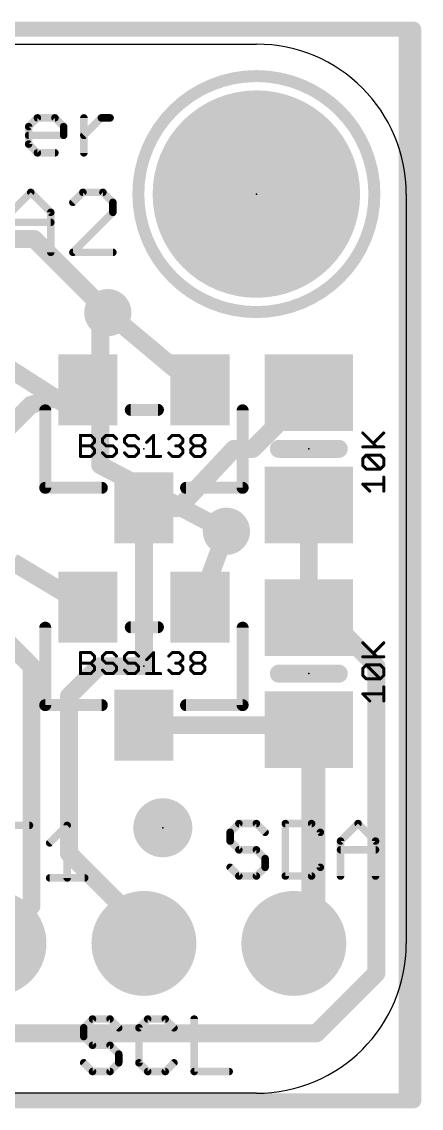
# Model space of a CAD drawing. Extents: x -0.5 to 19.3, y -0.3 to 18.2.
# Drawn here: x 12.53 to 19.3, y -0.25 to 18.16 of the extents above; entities that cross this region are included whole.
import ezdxf

# ---------------------------------------------------------------- set-up
doc = ezdxf.new("R2010")
doc.units = 0
for name, color, linetype in [('1', 12, 'CONTINUOUS'), ('16', 132, 'CONTINUOUS'), ('17', 110, 'CONTINUOUS'), ('18', 110, 'CONTINUOUS'), ('20', 53, 'CONTINUOUS'), ('21', 40, 'CONTINUOUS'), ('23', 53, 'CONTINUOUS'), ('27', 253, 'CONTINUOUS')]:
    doc.layers.add(name, color=color, linetype=linetype)

# ---------------------------------------------------------------- blocks, each defined once
blk = doc.blocks.new('PIE')
at = {"const_width": 0.5}
blk.add_lwpolyline([(0, -0.25, 1), (0, 0.25, 1), (0, -0.25)], format="xyb", dxfattribs=at)
blk = doc.blocks.new('ROUNDP')
at = {"const_width": 0.5}
blk.add_lwpolyline([(0, -0.25, 1), (0, 0.25, 1), (0, -0.25)], format="xyb", dxfattribs=at)
blk = doc.blocks.new('RECT')
blk.add_solid([(-0.5, -0.5), (0.5, -0.5), (-0.5, 0.5), (0.5, 0.5)])
blk = doc.blocks.new('ROUNDV')
at = {"const_width": 0.5}
blk.add_lwpolyline([(0, -0.25, 1), (0, 0.25, 1), (0, -0.25)], format="xyb", dxfattribs=at)

msp = doc.modelspace()

# ---------------------------------------------------------------- linework, layer by layer
at = {"layer": '1'}
for points, const_width in [([(19.177, 18.034), (-0.254, 18.034)], 0.254), ([(19.177, -0.127), (19.177, 18.034)], 0.254), ([(12.745, 14.478), (9.972, 14.478)], 0.3048), ([(13.9925, 13.2305), (12.745, 14.478)], 0.3048), ([(15.555, 11.922), (13.9925, 13.2305)], 0.3048), ([(11.872, 12.573), (13.285, 11.668)], 0.3048), ([(12.69, 11.668), (13.655, 11.922)], 0.3048), ([(13.285, 11.668), (13.655, 11.922)], 0.3048), ([(16.449, 10.922), (17.399, 11.872)], 0.3048), ([(11.279, 10.257), (12.69, 11.668)], 0.3048), ([(15.195, 9.922), (16.129, 10.922)], 0.3048), ([(16.129, 10.922), (16.449, 10.922)], 0.3048), ([(14.605, 9.922), (15.195, 9.922)], 0.3048), ([(14.605, 9.922), (14.605, 7.239)], 0.3048), ([(17.399, 9.972), (17.399, 8.062)], 0.3048), ([(15.555, 8.316), (16.002, 9.525)], 0.3048), ([(12.379, 9.007), (13.655, 8.239)], 0.3048), ([(15.555, 8.239), (15.555, 8.316)], 0.3048), ([(17.399, 8.062), (17.78, 8.001)], 0.3048), ([(17.78, 8.001), (18.542, 7.239)], 0.3048), ([(12.182, 7.757), (12.7, 7.239)], 0.3048), ([(12.7, 7.239), (12.7, 3.175)], 0.3048), ([(13.843, 7.239), (13.335, 6.731)], 0.3048), ([(14.605, 7.239), (13.843, 7.239)], 0.3048), ([(18.542, 7.239), (18.542, 2.032)], 0.3048), ([(13.335, 6.731), (13.335, 4.064)], 0.3048), ([(14.605, 6.239), (17.476, 6.239)], 0.3048), ([(17.476, 6.239), (17.399, 6.162)], 0.3048), ([(17.476, 6.239), (17.476, 2.871)], 0.4064), ([(13.335, 4.064), (14.732, 2.667)], 0.3048), ([(12.7, 3.175), (12.065, 2.54)], 0.3048), ([(17.476, 2.871), (17.145, 2.54)], 0.4064), ([(14.732, 2.667), (14.605, 2.54)], 0.3048), ([(18.542, 2.032), (17.526, 1.016)], 0.3048), ([(17.526, 1.016), (2.286, 1.016)], 0.3048), ([(-0.254, -0.127), (19.177, -0.127)], 0.254)]:
    msp.add_lwpolyline(points, dxfattribs=dict(at, const_width=const_width))
for points, const_width in [([(19.2405, 18.034, 1), (19.1135, 18.034)], 0.127), ([(19.177, 17.9705, 1), (19.177, 18.0975)], 0.127), ([(12.7989, 14.5319, 1), (12.6911, 14.4241)], 0.1524), ([(12.745, 14.4018, 1), (12.745, 14.5542)], 0.1524), ([(14.0414, 13.2889, 1), (13.9436, 13.1721)], 0.1524), ([(13.9386, 13.1766, 1), (14.0464, 13.2844)], 0.1524), ([(13.6981, 11.8592, 1), (13.6119, 11.9848)], 0.1524), ([(13.6744, 11.8483, 1), (13.6356, 11.9957)], 0.1524), ([(15.5061, 11.8636, 1), (15.6039, 11.9804)], 0.1524), ([(17.4529, 11.8181, 1), (17.3451, 11.9259)], 0.1524), ([(12.6706, 11.7417, 1), (12.7094, 11.5943)], 0.1524), ([(12.7439, 11.6141, 1), (12.6361, 11.7219)], 0.1524), ([(13.2419, 11.7308, 1), (13.3281, 11.6052)], 0.1524), ([(13.2439, 11.6038, 1), (13.3261, 11.7322)], 0.1524), ([(16.129, 10.9982, 1), (16.129, 10.8458)], 0.1524), ([(16.1847, 10.87, 1), (16.0733, 10.974)], 0.1524), ([(16.3951, 10.9759, 1), (16.5029, 10.8681)], 0.1524), ([(16.449, 10.8458, 1), (16.449, 10.9982)], 0.1524), ([(14.605, 9.9982, 1), (14.605, 9.8458)], 0.1524), ([(14.6812, 9.922, 1), (14.5288, 9.922)], 0.1524), ([(15.1393, 9.974, 1), (15.2507, 9.87)], 0.1524), ([(15.195, 9.8458, 1), (15.195, 9.9982)], 0.1524), ([(17.4752, 9.972, 1), (17.3228, 9.972)], 0.1524), ([(16.0735, 9.4986, 1), (15.9305, 9.5514)], 0.1524), ([(13.6157, 8.1737, 1), (13.6943, 8.3043)], 0.1524), ([(15.6312, 8.316, 1), (15.4788, 8.316)], 0.1524), ([(15.4835, 8.3424, 1), (15.6265, 8.2896)], 0.1524), ([(15.4788, 8.239, 1), (15.6312, 8.239)], 0.1524), ([(17.411, 8.1372, 1), (17.387, 7.9868)], 0.1524), ([(17.3228, 8.062, 1), (17.4752, 8.062)], 0.1524), ([(17.8339, 8.0549, 1), (17.7261, 7.9471)], 0.1524), ([(17.768, 7.9258, 1), (17.792, 8.0762)], 0.1524), ([(12.7762, 7.239, 1), (12.6238, 7.239)], 0.1524), ([(12.6461, 7.1851, 1), (12.7539, 7.2929)], 0.1524), ([(13.843, 7.3152, 1), (13.843, 7.1628)], 0.1524), ([(13.8969, 7.1851, 1), (13.7891, 7.2929)], 0.1524), ([(14.605, 7.1628, 1), (14.605, 7.3152)], 0.1524), ([(18.6182, 7.239, 1), (18.4658, 7.239)], 0.1524), ([(18.4881, 7.1851, 1), (18.5959, 7.2929)], 0.1524), ([(14.5288, 7.239, 1), (14.6812, 7.239)], 0.1524), ([(13.4112, 6.731, 1), (13.2588, 6.731)], 0.1524), ([(13.2811, 6.7849, 1), (13.3889, 6.6771)], 0.1524), ([(14.605, 6.3152, 1), (14.605, 6.1628)], 0.1524), ([(17.3451, 6.2159, 1), (17.4529, 6.1081)], 0.1524), ([(17.5776, 6.239, 1), (17.3744, 6.239)], 0.2032), ([(17.5299, 6.1851, 1), (17.4221, 6.2929)], 0.1524), ([(17.476, 6.1628, 1), (17.476, 6.3152)], 0.1524), ([(13.3889, 4.1179, 1), (13.2811, 4.0101)], 0.1524), ([(13.2588, 4.064, 1), (13.4112, 4.064)], 0.1524), ([(12.7539, 3.1211, 1), (12.6461, 3.2289)], 0.1524), ([(12.6238, 3.175, 1), (12.7762, 3.175)], 0.1524), ([(17.3744, 2.871, 1), (17.5776, 2.871)], 0.2032), ([(17.5478, 2.7992, 1), (17.4042, 2.9428)], 0.2032), ([(14.7859, 2.6131, 1), (14.6781, 2.7209)], 0.1524), ([(14.6781, 2.6131, 1), (14.7859, 2.7209)], 0.1524), ([(14.5511, 2.5939, 1), (14.6589, 2.4861)], 0.1524), ([(17.0732, 2.6118, 1), (17.2168, 2.4682)], 0.2032), ([(18.4658, 2.032, 1), (18.6182, 2.032)], 0.1524), ([(18.5959, 1.9781, 1), (18.4881, 2.0859)], 0.1524), ([(17.4721, 1.0699, 1), (17.5799, 0.9621)], 0.1524), ([(17.526, 0.9398, 1), (17.526, 1.0922)], 0.1524), ([(19.177, -0.1905, 1), (19.177, -0.0635)], 0.127), ([(19.1135, -0.127, 1), (19.2405, -0.127)], 0.127)]:
    msp.add_lwpolyline(points, format="xyb", dxfattribs=dict(at, const_width=const_width))
at = {"layer": '16'}
for points, const_width in [([(19.05, 18.034), (-0.381, 18.034)], 0.254), ([(19.05, -0.127), (19.05, 18.034)], 0.254), ([(13.8655, 10.6455), (13.8655, 13.3575)], 0.3048), ([(13.8655, 13.3575), (13.9925, 13.2305)], 0.3048), ([(16.002, 9.525), (13.8655, 10.6455)], 0.3048), ([(-0.381, -0.127), (19.05, -0.127)], 0.254)]:
    msp.add_lwpolyline(points, dxfattribs=dict(at, const_width=const_width))
for points, const_width in [([(19.1135, 18.034, 1), (18.9865, 18.034)], 0.127), ([(19.05, 17.9705, 1), (19.05, 18.0975)], 0.127), ([(13.9417, 13.3575, 1), (13.7893, 13.3575)], 0.1524), ([(13.9194, 13.4114, 1), (13.8116, 13.3036)], 0.1524), ([(13.9386, 13.1766, 1), (14.0464, 13.2844)], 0.1524), ([(13.9009, 10.713, 1), (13.8301, 10.578)], 0.1524), ([(13.7893, 10.6455, 1), (13.9417, 10.6455)], 0.1524), ([(15.9666, 9.4575, 1), (16.0374, 9.5925)], 0.1524), ([(19.05, -0.1905, 1), (19.05, -0.0635)], 0.127), ([(18.9865, -0.127, 1), (19.1135, -0.127)], 0.127)]:
    msp.add_lwpolyline(points, format="xyb", dxfattribs=dict(at, const_width=const_width))
at = {"layer": '20'}
for p, q in [((2.54, 17.78), (16.51, 17.78)), ((19.05, 15.24), (19.05, 2.54)), ((16.51, 0), (2.54, 0))]:
    msp.add_line(p, q, dxfattribs=at)
for centre, start, end in [((16.51, 15.24), 0, 90), ((16.51, 2.54), 270, 0)]:
    msp.add_arc(centre, 2.54, start, end, dxfattribs=at)
at = {"layer": '21'}
for points, const_width in [([(16.51, 13.24, 1), (16.51, 17.24, 1), (16.51, 13.24)], 0.2032), ([(12.7999, 16.5634, 1), (12.7999, 16.4999)], 0.0635), ([(12.8223, 16.5092, 1), (12.7774, 16.5541)], 0.0635), ([(13.1189, 16.5541, 1), (13.074, 16.5092)], 0.0635), ([(13.0965, 16.4999, 1), (13.0965, 16.5634)], 0.0635), ([(13.6188, 16.5317, 1), (13.5553, 16.5317)], 0.0635), ([(13.8837, 16.5634, 1), (13.8837, 16.4999)], 0.0635), ([(13.9061, 16.5092, 1), (13.8612, 16.5541)], 0.0635), ([(14.032, 16.4999, 1), (14.032, 16.5634)], 0.0635), ([(12.6833, 16.3834, 1), (12.6198, 16.3834)], 0.0635), ([(12.6291, 16.4058, 1), (12.674, 16.3609)], 0.0635), ([(13.2765, 16.3834, 1), (13.213, 16.3834)], 0.0635), ([(13.2223, 16.3609, 1), (13.2672, 16.4058)], 0.0635), ([(12.6516, 16.2668, 1), (12.6516, 16.2033)], 0.0635), ([(13.213, 16.2351, 1), (13.2765, 16.2351)], 0.0635), ([(13.2447, 16.2033, 1), (13.2447, 16.2668)], 0.0635), ([(13.5646, 16.2575, 1), (13.6095, 16.2126)], 0.0635), ([(12.674, 16.1092, 1), (12.6291, 16.0643)], 0.0635), ([(12.6198, 16.0868, 1), (12.6833, 16.0868)], 0.0635), ([(12.7999, 15.9703, 1), (12.7999, 15.9068)], 0.0635), ([(12.7774, 15.916, 1), (12.8223, 15.961)], 0.0635), ([(13.0965, 15.9068, 1), (13.0965, 15.9703)], 0.0635), ([(13.5553, 15.9385, 1), (13.6188, 15.9385)], 0.0635), ([(12.7101, 15.2918, 1), (12.6652, 15.2469)], 0.0635), ([(12.7101, 15.2469, 1), (12.6652, 15.2918)], 0.0635), ([(13.5707, 15.3011, 1), (13.5707, 15.2376)], 0.0635), ([(13.5931, 15.2469, 1), (13.5482, 15.2918)], 0.0635), ([(13.9321, 15.2918, 1), (13.8872, 15.2469)], 0.0635), ([(13.9096, 15.2376, 1), (13.9096, 15.3011)], 0.0635), ([(13.3787, 15.1223, 1), (13.4236, 15.0774)], 0.0635), ([(14.1108, 15.0999, 1), (14.0473, 15.0999)], 0.0635), ([(14.0566, 15.0774, 1), (14.1015, 15.1223)], 0.0635), ([(13.0584, 14.9304, 1), (12.9949, 14.9304)], 0.0635), ([(13.0042, 14.908, 1), (13.0491, 14.9529)], 0.0635), ([(14.0473, 14.9304, 1), (14.1108, 14.9304)], 0.0635), ([(14.1015, 14.908, 1), (14.0566, 14.9529)], 0.0635), ([(13.0266, 14.7292, 1), (13.0266, 14.7927)], 0.0635), ([(12.9949, 14.2525, 1), (13.0584, 14.2525)], 0.0635), ([(13.3787, 14.275, 1), (13.4236, 14.23)], 0.0635), ([(13.4012, 14.2843, 1), (13.4012, 14.2208)], 0.0635), ([(14.0791, 14.2208, 1), (14.0791, 14.2843)], 0.0635), ([(12.9834, 11.5744, 1), (12.8818, 11.5744)], 0.1016), ([(14.3826, 11.6332, 1), (14.3826, 11.5316)], 0.1016), ([(14.8414, 11.5316, 1), (14.8414, 11.6332)], 0.1016), ([(16.3282, 11.5744, 1), (16.2266, 11.5744)], 0.1016), ([(16.891, 10.9982, 1), (16.891, 10.8458)], 0.1524), ([(17.907, 10.8458, 1), (17.907, 10.9982)], 0.1524), ([(12.9326, 10.3124, 1), (12.9326, 10.2108)], 0.1016), ([(13.8914, 10.2108, 1), (13.8914, 10.3124)], 0.1016), ([(15.3186, 10.3124, 1), (15.3186, 10.2108)], 0.1016), ([(16.2774, 10.2108, 1), (16.2774, 10.3124)], 0.1016), ([(12.8818, 10.2616, 1), (12.9834, 10.2616)], 0.1016), ([(16.2266, 10.2616, 1), (16.3282, 10.2616)], 0.1016), ([(12.9834, 7.8914, 1), (12.8818, 7.8914)], 0.1016), ([(14.3826, 7.9502, 1), (14.3826, 7.8486)], 0.1016), ([(14.8414, 7.8486, 1), (14.8414, 7.9502)], 0.1016), ([(16.3282, 7.8914, 1), (16.2266, 7.8914)], 0.1016), ([(16.891, 7.1882, 1), (16.891, 7.0358)], 0.1524), ([(17.907, 7.0358, 1), (17.907, 7.1882)], 0.1524), ([(12.9326, 6.6294, 1), (12.9326, 6.5278)], 0.1016), ([(13.8914, 6.5278, 1), (13.8914, 6.6294)], 0.1016), ([(15.3186, 6.6294, 1), (15.3186, 6.5278)], 0.1016), ([(16.2774, 6.5278, 1), (16.2774, 6.6294)], 0.1016), ([(12.8818, 6.5786, 1), (12.9834, 6.5786)], 0.1016), ([(16.2266, 6.5786, 1), (16.3282, 6.5786)], 0.1016), ([(12.6658, 4.5085, 1), (12.6658, 4.572)], 0.0635), ([(13.3364, 4.5403, 1), (13.2729, 4.5403)], 0.0635), ([(16.2135, 4.603, 1), (16.2135, 4.5395)], 0.0635), ([(16.236, 4.5488, 1), (16.1911, 4.5937)], 0.0635), ([(16.5326, 4.5937, 1), (16.4876, 4.5488)], 0.0635), ([(16.5101, 4.5395, 1), (16.5101, 4.603)], 0.0635), ([(17.0007, 4.603, 1), (17.0007, 4.5395)], 0.0635), ([(17.0325, 4.5713, 1), (16.969, 4.5713)], 0.0635), ([(17.4681, 4.5937, 1), (17.4232, 4.5488)], 0.0635), ([(17.4456, 4.5395, 1), (17.4456, 4.603)], 0.0635), ([(18.2553, 4.5937, 1), (18.2104, 4.5488)], 0.0635), ([(18.2553, 4.5488, 1), (18.2104, 4.5937)], 0.0635), ([(13.3271, 4.5178, 1), (13.2822, 4.5627)], 0.0635), ([(16.097, 4.423, 1), (16.0335, 4.423)], 0.0635), ([(16.0428, 4.4454, 1), (16.0877, 4.4005)], 0.0635), ([(16.6359, 4.4005, 1), (16.6808, 4.4454)], 0.0635), ([(17.6257, 4.423, 1), (17.5622, 4.423)], 0.0635), ([(17.5715, 4.4005, 1), (17.6164, 4.4454)], 0.0635), ([(12.9856, 4.2661, 1), (13.0305, 4.2212)], 0.0635), ([(16.0335, 4.2747, 1), (16.097, 4.2747)], 0.0635), ([(16.0877, 4.2971, 1), (16.0428, 4.2522)], 0.0635), ([(17.968, 4.2747, 1), (17.9045, 4.2747)], 0.0635), ([(17.9138, 4.2971, 1), (17.9587, 4.2522)], 0.0635), ([(18.5612, 4.2747, 1), (18.4977, 4.2747)], 0.0635), ([(18.507, 4.2522, 1), (18.5519, 4.2971)], 0.0635), ([(16.2135, 4.1581, 1), (16.2135, 4.0946)], 0.0635), ([(16.1911, 4.1039, 1), (16.236, 4.1488)], 0.0635), ([(16.5326, 4.1488, 1), (16.4876, 4.1039)], 0.0635), ([(16.5101, 4.0946, 1), (16.5101, 4.1581)], 0.0635), ([(17.9363, 4.1581, 1), (17.9363, 4.0946)], 0.0635), ([(18.5294, 4.0946, 1), (18.5294, 4.1581)], 0.0635), ([(16.0877, 3.8522, 1), (16.0428, 3.8073)], 0.0635), ([(16.6901, 3.9781, 1), (16.6266, 3.9781)], 0.0635), ([(16.6359, 3.9556, 1), (16.6808, 4.0005)], 0.0635), ([(16.6808, 3.8073, 1), (16.6359, 3.8522)], 0.0635), ([(17.6164, 3.8073, 1), (17.5715, 3.8522)], 0.0635), ([(13.0081, 3.6823, 1), (13.0081, 3.6187)], 0.0635), ([(13.6013, 3.6187, 1), (13.6013, 3.6823)], 0.0635), ([(16.2135, 3.7133, 1), (16.2135, 3.6498)], 0.0635), ([(16.1911, 3.659, 1), (16.236, 3.704)], 0.0635), ([(16.4876, 3.704, 1), (16.5326, 3.659)], 0.0635), ([(16.5101, 3.6498, 1), (16.5101, 3.7133)], 0.0635), ([(16.6266, 3.8298, 1), (16.6901, 3.8298)], 0.0635), ([(17.0007, 3.7133, 1), (17.0007, 3.6498)], 0.0635), ([(16.969, 3.6815, 1), (17.0325, 3.6815)], 0.0635), ([(17.4232, 3.704, 1), (17.4681, 3.659)], 0.0635), ([(17.4456, 3.6498, 1), (17.4456, 3.7133)], 0.0635), ([(17.5622, 3.8298, 1), (17.6257, 3.8298)], 0.0635), ([(17.9045, 3.6815, 1), (17.968, 3.6815)], 0.0635), ([(18.4977, 3.6815, 1), (18.5612, 3.6815)], 0.0635), ([(13.2729, 3.6505, 1), (13.3364, 3.6505)], 0.0635), ([(13.7335, 1.29, 1), (13.7335, 1.2265)], 0.0635), ([(13.756, 1.2358, 1), (13.7111, 1.2807)], 0.0635), ([(14.0526, 1.2807, 1), (14.0076, 1.2358)], 0.0635), ([(14.0301, 1.2265, 1), (14.0301, 1.29)], 0.0635), ([(14.669, 1.29, 1), (14.669, 1.2265)], 0.0635), ([(14.6915, 1.2358, 1), (14.6466, 1.2807)], 0.0635), ([(14.9881, 1.2807, 1), (14.9432, 1.2358)], 0.0635), ([(14.9656, 1.2265, 1), (14.9656, 1.29)], 0.0635), ([(15.488, 1.2583, 1), (15.4245, 1.2583)], 0.0635), ([(13.617, 1.11, 1), (13.5535, 1.11)], 0.0635), ([(13.5628, 1.1324, 1), (13.6077, 1.0875)], 0.0635), ([(14.1559, 1.0875, 1), (14.2008, 1.1324)], 0.0635), ([(14.5525, 1.11, 1), (14.489, 1.11)], 0.0635), ([(14.4983, 1.1324, 1), (14.5432, 1.0875)], 0.0635), ([(15.0915, 1.0875, 1), (15.1364, 1.1324)], 0.0635), ([(13.5535, 0.9617, 1), (13.617, 0.9617)], 0.0635), ([(13.6077, 0.9841, 1), (13.5628, 0.9392)], 0.0635), ([(13.7335, 0.8451, 1), (13.7335, 0.7816)], 0.0635), ([(13.7111, 0.7909, 1), (13.756, 0.8358)], 0.0635), ([(14.0526, 0.8358, 1), (14.0076, 0.7909)], 0.0635), ([(14.0301, 0.7816, 1), (14.0301, 0.8451)], 0.0635), ([(13.6077, 0.5392, 1), (13.5628, 0.4943)], 0.0635), ([(14.2101, 0.6651, 1), (14.1466, 0.6651)], 0.0635), ([(14.1559, 0.6426, 1), (14.2008, 0.6875)], 0.0635), ([(14.2008, 0.4943, 1), (14.1559, 0.5392)], 0.0635), ([(14.5432, 0.5392, 1), (14.4983, 0.4943)], 0.0635), ([(15.1364, 0.4943, 1), (15.0915, 0.5392)], 0.0635), ([(13.7335, 0.4002, 1), (13.7335, 0.3367)], 0.0635), ([(13.7111, 0.346, 1), (13.756, 0.391)], 0.0635), ([(14.0076, 0.391, 1), (14.0526, 0.346)], 0.0635), ([(14.0301, 0.3367, 1), (14.0301, 0.4002)], 0.0635), ([(14.1466, 0.5168, 1), (14.2101, 0.5168)], 0.0635), ([(14.489, 0.5168, 1), (14.5525, 0.5168)], 0.0635), ([(14.669, 0.4002, 1), (14.669, 0.3367)], 0.0635), ([(14.6466, 0.346, 1), (14.6915, 0.391)], 0.0635), ([(14.9432, 0.391, 1), (14.9881, 0.346)], 0.0635), ([(14.9656, 0.3367, 1), (14.9656, 0.4002)], 0.0635), ([(15.4563, 0.4002, 1), (15.4563, 0.3367)], 0.0635), ([(15.4245, 0.3685, 1), (15.488, 0.3685)], 0.0635), ([(16.0494, 0.3367, 1), (16.0494, 0.4002)], 0.0635)]:
    msp.add_lwpolyline(points, format="xyb", dxfattribs=dict(at, const_width=const_width))
for points, const_width in [([(12.6516, 16.3834), (12.7999, 16.5317)], 0.127), ([(12.7999, 16.5317), (13.0965, 16.5317)], 0.127), ([(13.0965, 16.5317), (13.2447, 16.3834)], 0.127), ([(13.5871, 15.9385), (13.5871, 16.5317)], 0.127), ([(13.5871, 16.2351), (13.8837, 16.5317)], 0.127), ([(13.8837, 16.5317), (14.032, 16.5317)], 0.127), ([(12.6516, 16.0868), (12.6516, 16.3834)], 0.127), ([(13.2447, 16.3834), (13.2447, 16.2351)], 0.127), ([(13.2447, 16.2351), (12.6516, 16.2351)], 0.127), ([(12.7999, 15.9385), (12.6516, 16.0868)], 0.127), ([(13.0965, 15.9385), (12.7999, 15.9385)], 0.127), ([(12.3487, 14.9304), (12.6877, 15.2694)], 0.127), ([(12.6877, 15.2694), (13.0266, 14.9304)], 0.127), ([(13.5707, 15.2694), (13.4012, 15.0999)], 0.127), ([(13.9096, 15.2694), (13.5707, 15.2694)], 0.127), ([(14.0791, 15.0999), (13.9096, 15.2694)], 0.127), ([(14.0791, 14.9304), (14.0791, 15.0999)], 0.127), ([(13.0266, 14.9304), (13.0266, 14.2525)], 0.127), ([(13.4012, 14.2525), (14.0791, 14.9304)], 0.127), ([(12.3487, 14.7609), (13.0266, 14.7609)], 0.127), ([(14.0791, 14.2525), (13.4012, 14.2525)], 0.127), ([(12.9326, 10.2616), (12.9326, 11.5744)], 0.2032), ([(14.3826, 11.5824), (14.8414, 11.5824)], 0.2032), ([(16.2774, 11.5744), (16.2774, 10.2616)], 0.2032), ([(17.907, 10.922), (16.891, 10.922)], 0.3048), ([(13.8914, 10.2616), (12.9326, 10.2616)], 0.2032), ([(16.2774, 10.2616), (15.3186, 10.2616)], 0.2032), ([(12.9326, 6.5786), (12.9326, 7.8914)], 0.2032), ([(14.3826, 7.8994), (14.8414, 7.8994)], 0.2032), ([(16.2774, 7.8914), (16.2774, 6.5786)], 0.2032), ([(17.907, 7.112), (16.891, 7.112)], 0.3048), ([(13.8914, 6.5786), (12.9326, 6.5786)], 0.2032), ([(16.2774, 6.5786), (15.3186, 6.5786)], 0.2032), ([(12.0726, 4.5403), (12.6658, 4.5403)], 0.127), ([(13.0081, 4.2437), (13.3047, 4.5403)], 0.127), ([(13.3047, 4.5403), (13.3047, 3.6505)], 0.127), ([(16.2135, 4.5713), (16.0652, 4.423)], 0.127), ([(16.5101, 4.5713), (16.2135, 4.5713)], 0.127), ([(16.6584, 4.423), (16.5101, 4.5713)], 0.127), ([(17.0007, 4.5713), (17.0007, 3.6815)], 0.127), ([(17.4456, 4.5713), (17.0007, 4.5713)], 0.127), ([(17.5939, 4.423), (17.4456, 4.5713)], 0.127), ([(17.9363, 4.2747), (18.2328, 4.5713)], 0.127), ([(18.2328, 4.5713), (18.5294, 4.2747)], 0.127), ([(16.0652, 4.423), (16.0652, 4.2747)], 0.127), ([(17.5939, 3.8298), (17.5939, 4.423)], 0.127), ([(16.0652, 4.2747), (16.2135, 4.1264)], 0.127), ([(17.9363, 3.6815), (17.9363, 4.2747)], 0.127), ([(18.5294, 4.2747), (18.5294, 3.6815)], 0.127), ([(16.2135, 4.1264), (16.5101, 4.1264)], 0.127), ([(16.5101, 4.1264), (16.6584, 3.9781)], 0.127), ([(17.9363, 4.1264), (18.5294, 4.1264)], 0.127), ([(16.2135, 3.6815), (16.0652, 3.8298)], 0.127), ([(16.6584, 3.8298), (16.5101, 3.6815)], 0.127), ([(16.6584, 3.9781), (16.6584, 3.8298)], 0.127), ([(17.4456, 3.6815), (17.5939, 3.8298)], 0.127), ([(13.0081, 3.6505), (13.6013, 3.6505)], 0.127), ([(16.5101, 3.6815), (16.2135, 3.6815)], 0.127), ([(17.0007, 3.6815), (17.4456, 3.6815)], 0.127), ([(13.7335, 1.2583), (13.5852, 1.11)], 0.127), ([(14.0301, 1.2583), (13.7335, 1.2583)], 0.127), ([(14.1784, 1.11), (14.0301, 1.2583)], 0.127), ([(14.669, 1.2583), (14.5207, 1.11)], 0.127), ([(14.9656, 1.2583), (14.669, 1.2583)], 0.127), ([(15.1139, 1.11), (14.9656, 1.2583)], 0.127), ([(15.4563, 1.2583), (15.4563, 0.3685)], 0.127), ([(13.5852, 1.11), (13.5852, 0.9617)], 0.127), ([(14.5207, 1.11), (14.5207, 0.5168)], 0.127), ([(13.5852, 0.9617), (13.7335, 0.8134)], 0.127), ([(13.7335, 0.8134), (14.0301, 0.8134)], 0.127), ([(14.0301, 0.8134), (14.1784, 0.6651)], 0.127), ([(13.7335, 0.3685), (13.5852, 0.5168)], 0.127), ([(14.1784, 0.5168), (14.0301, 0.3685)], 0.127), ([(14.1784, 0.6651), (14.1784, 0.5168)], 0.127), ([(14.5207, 0.5168), (14.669, 0.3685)], 0.127), ([(14.9656, 0.3685), (15.1139, 0.5168)], 0.127), ([(14.0301, 0.3685), (13.7335, 0.3685)], 0.127), ([(14.669, 0.3685), (14.9656, 0.3685)], 0.127), ([(15.4563, 0.3685), (16.0494, 0.3685)], 0.127)]:
    msp.add_lwpolyline(points, dxfattribs=dict(at, const_width=const_width))
at = {"layer": '23'}
for p in [(16.51, 15.24), (14.605, 10.922), (17.399, 10.922), (14.605, 7.239), (17.399, 7.112), (14.925, 4.5)]:
    msp.add_point(p, dxfattribs=at)
at = {"layer": '27', "const_width": 0.0508}
for points in [[(13.5282, 10.795), (13.5282, 11.1509)], [(13.5282, 11.1509), (13.7061, 11.1509)], [(13.7061, 11.1509), (13.7654, 11.0916)], [(13.7654, 11.0323), (13.7061, 10.973)], [(13.7654, 11.0916), (13.7654, 11.0323)], [(13.9617, 11.1509), (13.9024, 11.0916)], [(13.9024, 11.0916), (13.9024, 11.0323)], [(13.9024, 11.0323), (13.9617, 10.973)], [(14.0803, 11.1509), (13.9617, 11.1509)], [(14.1396, 11.0916), (14.0803, 11.1509)], [(14.3359, 11.1509), (14.2766, 11.0916)], [(14.2766, 11.0916), (14.2766, 11.0323)], [(14.2766, 11.0323), (14.3359, 10.973)], [(14.4545, 11.1509), (14.3359, 11.1509)], [(14.5138, 11.0916), (14.4545, 11.1509)], [(14.6508, 11.0323), (14.7694, 11.1509)], [(14.7694, 11.1509), (14.7694, 10.795)], [(15.025, 11.0916), (15.0843, 11.1509)], [(15.0843, 11.1509), (15.2029, 11.1509)], [(15.2029, 11.1509), (15.2622, 11.0916)], [(15.2622, 11.0323), (15.2029, 10.973)], [(15.2622, 11.0916), (15.2622, 11.0323)], [(15.3992, 11.0916), (15.4585, 11.1509)], [(15.3992, 11.0323), (15.3992, 11.0916)], [(15.4585, 10.973), (15.3992, 11.0323)], [(15.4585, 11.1509), (15.5771, 11.1509)], [(15.5771, 11.1509), (15.6365, 11.0916)], [(15.6365, 11.0323), (15.5771, 10.973)], [(15.6365, 11.0916), (15.6365, 11.0323)], [(18.5504, 10.9542), (18.3131, 11.1915)], [(18.4911, 11.0135), (18.669, 11.1915)], [(13.5282, 10.973), (13.7061, 10.973)], [(13.7061, 10.973), (13.7654, 10.9136)], [(13.7654, 10.8543), (13.7061, 10.795)], [(13.7654, 10.9136), (13.7654, 10.8543)], [(13.9617, 10.795), (13.9024, 10.8543)], [(13.9617, 10.973), (14.0803, 10.973)], [(14.0803, 10.973), (14.1396, 10.9136)], [(14.1396, 10.8543), (14.0803, 10.795)], [(14.1396, 10.9136), (14.1396, 10.8543)], [(14.3359, 10.795), (14.2766, 10.8543)], [(14.3359, 10.973), (14.4545, 10.973)], [(14.4545, 10.973), (14.5138, 10.9136)], [(14.5138, 10.8543), (14.4545, 10.795)], [(14.5138, 10.9136), (14.5138, 10.8543)], [(15.0843, 10.795), (15.025, 10.8543)], [(15.2029, 10.973), (15.1436, 10.973)], [(15.2029, 10.973), (15.2622, 10.9136)], [(15.2622, 10.8543), (15.2029, 10.795)], [(15.2622, 10.9136), (15.2622, 10.8543)], [(15.3992, 10.9136), (15.4585, 10.973)], [(15.3992, 10.8543), (15.3992, 10.9136)], [(15.4585, 10.795), (15.3992, 10.8543)], [(15.4585, 10.973), (15.5771, 10.973)], [(15.5771, 10.973), (15.6365, 10.9136)], [(15.6365, 10.8543), (15.5771, 10.795)], [(15.6365, 10.9136), (15.6365, 10.8543)], [(18.3131, 10.9542), (18.669, 10.9542)], [(13.7061, 10.795), (13.5282, 10.795)], [(14.0803, 10.795), (13.9617, 10.795)], [(14.4545, 10.795), (14.3359, 10.795)], [(14.6508, 10.795), (14.888, 10.795)], [(15.2029, 10.795), (15.0843, 10.795)], [(15.5771, 10.795), (15.4585, 10.795)], [(18.3131, 10.7579), (18.3724, 10.8173)], [(18.3131, 10.6393), (18.3131, 10.7579)], [(18.3724, 10.8173), (18.6097, 10.8173)], [(18.6097, 10.58), (18.3724, 10.8173)], [(18.6097, 10.8173), (18.669, 10.7579)], [(18.669, 10.7579), (18.669, 10.6393)], [(18.3724, 10.58), (18.3131, 10.6393)], [(18.6097, 10.58), (18.3724, 10.58)], [(18.669, 10.6393), (18.6097, 10.58)], [(18.4317, 10.2058), (18.3131, 10.3244)], [(18.3131, 10.3244), (18.669, 10.3244)], [(18.669, 10.2058), (18.669, 10.443)], [(18.5504, 7.3982), (18.3131, 7.6355)], [(18.4911, 7.4575), (18.669, 7.6355)], [(13.5282, 7.112), (13.5282, 7.4679)], [(13.5282, 7.4679), (13.7061, 7.4679)], [(13.7061, 7.4679), (13.7654, 7.4086)], [(13.7654, 7.3493), (13.7061, 7.29)], [(13.7654, 7.4086), (13.7654, 7.3493)], [(13.9617, 7.4679), (13.9024, 7.4086)], [(13.9024, 7.4086), (13.9024, 7.3493)], [(13.9024, 7.3493), (13.9617, 7.29)], [(14.0803, 7.4679), (13.9617, 7.4679)], [(14.1396, 7.4086), (14.0803, 7.4679)], [(14.3359, 7.4679), (14.2766, 7.4086)], [(14.2766, 7.4086), (14.2766, 7.3493)], [(14.2766, 7.3493), (14.3359, 7.29)], [(14.4545, 7.4679), (14.3359, 7.4679)], [(14.5138, 7.4086), (14.4545, 7.4679)], [(14.6508, 7.3493), (14.7694, 7.4679)], [(14.7694, 7.4679), (14.7694, 7.112)], [(15.025, 7.4086), (15.0843, 7.4679)], [(15.0843, 7.4679), (15.2029, 7.4679)], [(15.2029, 7.4679), (15.2622, 7.4086)], [(15.2622, 7.3493), (15.2029, 7.29)], [(15.2622, 7.4086), (15.2622, 7.3493)], [(15.3992, 7.4086), (15.4585, 7.4679)], [(15.3992, 7.3493), (15.3992, 7.4086)], [(15.4585, 7.29), (15.3992, 7.3493)], [(15.4585, 7.4679), (15.5771, 7.4679)], [(15.5771, 7.4679), (15.6365, 7.4086)], [(15.6365, 7.3493), (15.5771, 7.29)], [(15.6365, 7.4086), (15.6365, 7.3493)], [(18.3131, 7.3982), (18.669, 7.3982)], [(13.5282, 7.29), (13.7061, 7.29)], [(13.7061, 7.29), (13.7654, 7.2306)], [(13.7654, 7.1713), (13.7061, 7.112)], [(13.7654, 7.2306), (13.7654, 7.1713)], [(13.9617, 7.112), (13.9024, 7.1713)], [(13.9617, 7.29), (14.0803, 7.29)], [(14.0803, 7.29), (14.1396, 7.2306)], [(14.1396, 7.1713), (14.0803, 7.112)], [(14.1396, 7.2306), (14.1396, 7.1713)], [(14.3359, 7.112), (14.2766, 7.1713)], [(14.3359, 7.29), (14.4545, 7.29)], [(14.4545, 7.29), (14.5138, 7.2306)], [(14.5138, 7.1713), (14.4545, 7.112)], [(14.5138, 7.2306), (14.5138, 7.1713)], [(15.0843, 7.112), (15.025, 7.1713)], [(15.2029, 7.29), (15.1436, 7.29)], [(15.2029, 7.29), (15.2622, 7.2306)], [(15.2622, 7.1713), (15.2029, 7.112)], [(15.2622, 7.2306), (15.2622, 7.1713)], [(15.3992, 7.2306), (15.4585, 7.29)], [(15.3992, 7.1713), (15.3992, 7.2306)], [(15.4585, 7.112), (15.3992, 7.1713)], [(15.4585, 7.29), (15.5771, 7.29)], [(15.5771, 7.29), (15.6365, 7.2306)], [(15.6365, 7.1713), (15.5771, 7.112)], [(15.6365, 7.2306), (15.6365, 7.1713)], [(18.3131, 7.2019), (18.3724, 7.2613)], [(18.3131, 7.0833), (18.3131, 7.2019)], [(18.3724, 7.2613), (18.6097, 7.2613)], [(18.6097, 7.024), (18.3724, 7.2613)], [(18.6097, 7.2613), (18.669, 7.2019)], [(18.669, 7.2019), (18.669, 7.0833)], [(13.7061, 7.112), (13.5282, 7.112)], [(14.0803, 7.112), (13.9617, 7.112)], [(14.4545, 7.112), (14.3359, 7.112)], [(14.6508, 7.112), (14.888, 7.112)], [(15.2029, 7.112), (15.0843, 7.112)], [(15.5771, 7.112), (15.4585, 7.112)], [(18.3724, 7.024), (18.3131, 7.0833)], [(18.6097, 7.024), (18.3724, 7.024)], [(18.669, 7.0833), (18.6097, 7.024)], [(18.669, 6.6498), (18.669, 6.887)], [(18.4317, 6.6498), (18.3131, 6.7684)], [(18.3131, 6.7684), (18.669, 6.7684)]]:
    msp.add_lwpolyline(points, dxfattribs=at)
at = {"layer": '27', "const_width": 0.0254}
for points in [[(13.5409, 11.1509, 1), (13.5155, 11.1509)], [(13.5282, 11.1636, 1), (13.5282, 11.1382)], [(13.7151, 11.1599, 1), (13.6971, 11.1419)], [(13.7061, 11.1382, 1), (13.7061, 11.1636)], [(13.7781, 11.0916, 1), (13.7527, 11.0916)], [(13.7564, 11.0826, 1), (13.7744, 11.1006)], [(13.7744, 11.0233, 1), (13.7564, 11.0412)], [(13.9151, 11.0916, 1), (13.8897, 11.0916)], [(13.8934, 11.1006, 1), (13.9113, 11.0826)], [(13.9113, 11.0412, 1), (13.8934, 11.0233)], [(13.9617, 11.1636, 1), (13.9617, 11.1382)], [(13.9707, 11.1419, 1), (13.9527, 11.1599)], [(14.0893, 11.1599, 1), (14.0713, 11.1419)], [(14.0803, 11.1382, 1), (14.0803, 11.1636)], [(14.1306, 11.0826, 1), (14.1486, 11.1006)], [(14.2893, 11.0916, 1), (14.2639, 11.0916)], [(14.2676, 11.1006, 1), (14.2855, 11.0826)], [(14.2855, 11.0412, 1), (14.2676, 11.0233)], [(14.3359, 11.1636, 1), (14.3359, 11.1382)], [(14.3449, 11.1419, 1), (14.3269, 11.1599)], [(14.4635, 11.1599, 1), (14.4455, 11.1419)], [(14.4545, 11.1382, 1), (14.4545, 11.1636)], [(14.5049, 11.0826, 1), (14.5228, 11.1006)], [(14.6418, 11.0412, 1), (14.6598, 11.0233)], [(14.7821, 11.1509, 1), (14.7567, 11.1509)], [(14.7784, 11.1419, 1), (14.7604, 11.1599)], [(15.016, 11.1006, 1), (15.034, 11.0826)], [(15.0843, 11.1636, 1), (15.0843, 11.1382)], [(15.0933, 11.1419, 1), (15.0753, 11.1599)], [(15.2119, 11.1599, 1), (15.1939, 11.1419)], [(15.2029, 11.1382, 1), (15.2029, 11.1636)], [(15.2749, 11.0916, 1), (15.2495, 11.0916)], [(15.2533, 11.0826, 1), (15.2712, 11.1006)], [(15.2712, 11.0233, 1), (15.2533, 11.0412)], [(15.4119, 11.0916, 1), (15.3865, 11.0916)], [(15.3902, 11.1006, 1), (15.4082, 11.0826)], [(15.4082, 11.0412, 1), (15.3902, 11.0233)], [(15.4585, 11.1636, 1), (15.4585, 11.1382)], [(15.4675, 11.1419, 1), (15.4495, 11.1599)], [(15.5861, 11.1599, 1), (15.5682, 11.1419)], [(15.5771, 11.1382, 1), (15.5771, 11.1636)], [(15.6492, 11.0916, 1), (15.6238, 11.0916)], [(15.6275, 11.0826, 1), (15.6454, 11.1006)], [(15.6454, 11.0233, 1), (15.6275, 11.0412)], [(18.3221, 11.2004, 1), (18.3041, 11.1825)], [(18.678, 11.1825, 1), (18.66, 11.2004)], [(13.5282, 10.9857, 1), (13.5282, 10.9603)], [(13.7151, 10.9819, 1), (13.6971, 10.964)], [(13.6971, 10.9819, 1), (13.7151, 10.964)], [(13.7061, 10.9603, 1), (13.7061, 10.9857)], [(13.7527, 11.0323, 1), (13.7781, 11.0323)], [(13.7781, 10.9136, 1), (13.7527, 10.9136)], [(13.7527, 10.8543, 1), (13.7781, 10.8543)], [(13.7564, 10.9047, 1), (13.7744, 10.9226)], [(13.7744, 10.8453, 1), (13.7564, 10.8633)], [(13.8897, 11.0323, 1), (13.9151, 11.0323)], [(13.9113, 10.8633, 1), (13.8934, 10.8453)], [(13.9617, 10.9857, 1), (13.9617, 10.9603)], [(13.9527, 10.964, 1), (13.9707, 10.9819)], [(14.0893, 10.9819, 1), (14.0713, 10.964)], [(14.0803, 10.9603, 1), (14.0803, 10.9857)], [(14.1523, 10.9136, 1), (14.1269, 10.9136)], [(14.1269, 10.8543, 1), (14.1523, 10.8543)], [(14.1306, 10.9047, 1), (14.1486, 10.9226)], [(14.1486, 10.8453, 1), (14.1306, 10.8633)], [(14.2639, 11.0323, 1), (14.2893, 11.0323)], [(14.2855, 10.8633, 1), (14.2676, 10.8453)], [(14.3359, 10.9857, 1), (14.3359, 10.9603)], [(14.3269, 10.964, 1), (14.3449, 10.9819)], [(14.4635, 10.9819, 1), (14.4455, 10.964)], [(14.4545, 10.9603, 1), (14.4545, 10.9857)], [(14.5265, 10.9136, 1), (14.5011, 10.9136)], [(14.5011, 10.8543, 1), (14.5265, 10.8543)], [(14.5049, 10.9047, 1), (14.5228, 10.9226)], [(14.5228, 10.8453, 1), (14.5049, 10.8633)], [(15.034, 10.8633, 1), (15.016, 10.8453)], [(15.1436, 10.9857, 1), (15.1436, 10.9603)], [(15.2119, 10.9819, 1), (15.1939, 10.964)], [(15.1939, 10.9819, 1), (15.2119, 10.964)], [(15.2029, 10.9603, 1), (15.2029, 10.9857)], [(15.2495, 11.0323, 1), (15.2749, 11.0323)], [(15.2749, 10.9136, 1), (15.2495, 10.9136)], [(15.2495, 10.8543, 1), (15.2749, 10.8543)], [(15.2533, 10.9047, 1), (15.2712, 10.9226)], [(15.2712, 10.8453, 1), (15.2533, 10.8633)], [(15.3865, 11.0323, 1), (15.4119, 11.0323)], [(15.4119, 10.9136, 1), (15.3865, 10.9136)], [(15.3902, 10.9226, 1), (15.4082, 10.9047)], [(15.4082, 10.8633, 1), (15.3902, 10.8453)], [(15.3865, 10.8543, 1), (15.4119, 10.8543)], [(15.4585, 10.9857, 1), (15.4585, 10.9603)], [(15.4675, 10.964, 1), (15.4495, 10.9819)], [(15.4495, 10.964, 1), (15.4675, 10.9819)], [(15.5861, 10.9819, 1), (15.5682, 10.964)], [(15.5682, 10.9819, 1), (15.5861, 10.964)], [(15.5771, 10.9603, 1), (15.5771, 10.9857)], [(15.6238, 11.0323, 1), (15.6492, 11.0323)], [(15.6492, 10.9136, 1), (15.6238, 10.9136)], [(15.6238, 10.8543, 1), (15.6492, 10.8543)], [(15.6275, 10.9047, 1), (15.6454, 10.9226)], [(15.6454, 10.8453, 1), (15.6275, 10.8633)], [(18.3131, 10.9669, 1), (18.3131, 10.9415)], [(18.4821, 11.0225, 1), (18.5, 11.0045)], [(18.5414, 10.9452, 1), (18.5593, 10.9632)], [(18.669, 10.9415, 1), (18.669, 10.9669)], [(13.5282, 10.8077, 1), (13.5282, 10.7823)], [(13.5155, 10.795, 1), (13.5409, 10.795)], [(13.6971, 10.804, 1), (13.7151, 10.786)], [(13.7061, 10.7823, 1), (13.7061, 10.8077)], [(13.9617, 10.8077, 1), (13.9617, 10.7823)], [(13.9527, 10.786, 1), (13.9707, 10.804)], [(14.0713, 10.804, 1), (14.0893, 10.786)], [(14.0803, 10.7823, 1), (14.0803, 10.8077)], [(14.3359, 10.8077, 1), (14.3359, 10.7823)], [(14.3269, 10.786, 1), (14.3449, 10.804)], [(14.4455, 10.804, 1), (14.4635, 10.786)], [(14.4545, 10.7823, 1), (14.4545, 10.8077)], [(14.6508, 10.8077, 1), (14.6508, 10.7823)], [(14.7567, 10.795, 1), (14.7821, 10.795)], [(14.888, 10.7823, 1), (14.888, 10.8077)], [(15.0843, 10.8077, 1), (15.0843, 10.7823)], [(15.0753, 10.786, 1), (15.0933, 10.804)], [(15.1939, 10.804, 1), (15.2119, 10.786)], [(15.2029, 10.7823, 1), (15.2029, 10.8077)], [(15.4585, 10.8077, 1), (15.4585, 10.7823)], [(15.4495, 10.786, 1), (15.4675, 10.804)], [(15.5682, 10.804, 1), (15.5861, 10.786)], [(15.5771, 10.7823, 1), (15.5771, 10.8077)], [(18.3258, 10.7579, 1), (18.3004, 10.7579)], [(18.3041, 10.7669, 1), (18.3221, 10.749)], [(18.3724, 10.83, 1), (18.3724, 10.8046)], [(18.3814, 10.8262, 1), (18.3634, 10.8083)], [(18.3814, 10.8083, 1), (18.3634, 10.8262)], [(18.6187, 10.8262, 1), (18.6007, 10.8083)], [(18.6097, 10.8046, 1), (18.6097, 10.83)], [(18.6817, 10.7579, 1), (18.6563, 10.7579)], [(18.66, 10.749, 1), (18.678, 10.7669)], [(18.3221, 10.6483, 1), (18.3041, 10.6303)], [(18.3004, 10.6393, 1), (18.3258, 10.6393)], [(18.3724, 10.5927, 1), (18.3724, 10.5673)], [(18.3634, 10.571, 1), (18.3814, 10.589)], [(18.6007, 10.589, 1), (18.6187, 10.571)], [(18.6007, 10.571, 1), (18.6187, 10.589)], [(18.6097, 10.5673, 1), (18.6097, 10.5927)], [(18.6563, 10.6393, 1), (18.6817, 10.6393)], [(18.678, 10.6303, 1), (18.66, 10.6483)], [(18.3221, 10.3334, 1), (18.3041, 10.3154)], [(18.3131, 10.3371, 1), (18.3131, 10.3117)], [(18.6817, 10.443, 1), (18.6563, 10.443)], [(18.669, 10.3117, 1), (18.669, 10.3371)], [(18.4228, 10.1968, 1), (18.4407, 10.2148)], [(18.6563, 10.2058, 1), (18.6817, 10.2058)], [(18.3221, 7.6444, 1), (18.3041, 7.6265)], [(18.678, 7.6265, 1), (18.66, 7.6444)], [(13.5409, 7.4679, 1), (13.5155, 7.4679)], [(13.5282, 7.4806, 1), (13.5282, 7.4552)], [(13.7151, 7.4769, 1), (13.6971, 7.4589)], [(13.7061, 7.4552, 1), (13.7061, 7.4806)], [(13.7781, 7.4086, 1), (13.7527, 7.4086)], [(13.7564, 7.3996, 1), (13.7744, 7.4176)], [(13.7744, 7.3403, 1), (13.7564, 7.3582)], [(13.9151, 7.4086, 1), (13.8897, 7.4086)], [(13.8934, 7.4176, 1), (13.9113, 7.3996)], [(13.9113, 7.3582, 1), (13.8934, 7.3403)], [(13.9617, 7.4806, 1), (13.9617, 7.4552)], [(13.9707, 7.4589, 1), (13.9527, 7.4769)], [(14.0893, 7.4769, 1), (14.0713, 7.4589)], [(14.0803, 7.4552, 1), (14.0803, 7.4806)], [(14.1306, 7.3996, 1), (14.1486, 7.4176)], [(14.2893, 7.4086, 1), (14.2639, 7.4086)], [(14.2676, 7.4176, 1), (14.2855, 7.3996)], [(14.2855, 7.3582, 1), (14.2676, 7.3403)], [(14.3359, 7.4806, 1), (14.3359, 7.4552)], [(14.3449, 7.4589, 1), (14.3269, 7.4769)], [(14.4635, 7.4769, 1), (14.4455, 7.4589)], [(14.4545, 7.4552, 1), (14.4545, 7.4806)], [(14.5049, 7.3996, 1), (14.5228, 7.4176)], [(14.6418, 7.3582, 1), (14.6598, 7.3403)], [(14.7821, 7.4679, 1), (14.7567, 7.4679)], [(14.7784, 7.4589, 1), (14.7604, 7.4769)], [(15.016, 7.4176, 1), (15.034, 7.3996)], [(15.0843, 7.4806, 1), (15.0843, 7.4552)], [(15.0933, 7.4589, 1), (15.0753, 7.4769)], [(15.2119, 7.4769, 1), (15.1939, 7.4589)], [(15.2029, 7.4552, 1), (15.2029, 7.4806)], [(15.2749, 7.4086, 1), (15.2495, 7.4086)], [(15.2533, 7.3996, 1), (15.2712, 7.4176)], [(15.2712, 7.3403, 1), (15.2533, 7.3582)], [(15.4119, 7.4086, 1), (15.3865, 7.4086)], [(15.3902, 7.4176, 1), (15.4082, 7.3996)], [(15.4082, 7.3582, 1), (15.3902, 7.3403)], [(15.4585, 7.4806, 1), (15.4585, 7.4552)], [(15.4675, 7.4589, 1), (15.4495, 7.4769)], [(15.5861, 7.4769, 1), (15.5682, 7.4589)], [(15.5771, 7.4552, 1), (15.5771, 7.4806)], [(15.6492, 7.4086, 1), (15.6238, 7.4086)], [(15.6275, 7.3996, 1), (15.6454, 7.4176)], [(15.6454, 7.3403, 1), (15.6275, 7.3582)], [(18.3131, 7.4109, 1), (18.3131, 7.3855)], [(18.4821, 7.4665, 1), (18.5, 7.4485)], [(18.5414, 7.3892, 1), (18.5593, 7.4072)], [(18.669, 7.3855, 1), (18.669, 7.4109)], [(13.5282, 7.3026, 1), (13.5282, 7.2773)], [(13.7151, 7.2989, 1), (13.6971, 7.281)], [(13.6971, 7.2989, 1), (13.7151, 7.281)], [(13.7061, 7.2773, 1), (13.7061, 7.3026)], [(13.7527, 7.3493, 1), (13.7781, 7.3493)], [(13.7781, 7.2306, 1), (13.7527, 7.2306)], [(13.7527, 7.1713, 1), (13.7781, 7.1713)], [(13.7564, 7.2217, 1), (13.7744, 7.2396)], [(13.7744, 7.1623, 1), (13.7564, 7.1803)], [(13.8897, 7.3493, 1), (13.9151, 7.3493)], [(13.9113, 7.1803, 1), (13.8934, 7.1623)], [(13.9617, 7.3026, 1), (13.9617, 7.2773)], [(13.9527, 7.281, 1), (13.9707, 7.2989)], [(14.0893, 7.2989, 1), (14.0713, 7.281)], [(14.0803, 7.2773, 1), (14.0803, 7.3026)], [(14.1523, 7.2306, 1), (14.1269, 7.2306)], [(14.1269, 7.1713, 1), (14.1523, 7.1713)], [(14.1306, 7.2217, 1), (14.1486, 7.2396)], [(14.1486, 7.1623, 1), (14.1306, 7.1803)], [(14.2639, 7.3493, 1), (14.2893, 7.3493)], [(14.2855, 7.1803, 1), (14.2676, 7.1623)], [(14.3359, 7.3026, 1), (14.3359, 7.2773)], [(14.3269, 7.281, 1), (14.3449, 7.2989)], [(14.4635, 7.2989, 1), (14.4455, 7.281)], [(14.4545, 7.2773, 1), (14.4545, 7.3026)], [(14.5265, 7.2306, 1), (14.5011, 7.2306)], [(14.5011, 7.1713, 1), (14.5265, 7.1713)], [(14.5049, 7.2217, 1), (14.5228, 7.2396)], [(14.5228, 7.1623, 1), (14.5049, 7.1803)], [(15.034, 7.1803, 1), (15.016, 7.1623)], [(15.1436, 7.3026, 1), (15.1436, 7.2773)], [(15.2119, 7.2989, 1), (15.1939, 7.281)], [(15.1939, 7.2989, 1), (15.2119, 7.281)], [(15.2029, 7.2773, 1), (15.2029, 7.3026)], [(15.2495, 7.3493, 1), (15.2749, 7.3493)], [(15.2749, 7.2306, 1), (15.2495, 7.2306)], [(15.2495, 7.1713, 1), (15.2749, 7.1713)], [(15.2533, 7.2217, 1), (15.2712, 7.2396)], [(15.2712, 7.1623, 1), (15.2533, 7.1803)], [(15.3865, 7.3493, 1), (15.4119, 7.3493)], [(15.4119, 7.2306, 1), (15.3865, 7.2306)], [(15.3902, 7.2396, 1), (15.4082, 7.2217)], [(15.4082, 7.1803, 1), (15.3902, 7.1623)], [(15.3865, 7.1713, 1), (15.4119, 7.1713)], [(15.4585, 7.3026, 1), (15.4585, 7.2773)], [(15.4675, 7.281, 1), (15.4495, 7.2989)], [(15.4495, 7.281, 1), (15.4675, 7.2989)], [(15.5861, 7.2989, 1), (15.5682, 7.281)], [(15.5682, 7.2989, 1), (15.5861, 7.281)], [(15.5771, 7.2773, 1), (15.5771, 7.3026)], [(15.6238, 7.3493, 1), (15.6492, 7.3493)], [(15.6492, 7.2306, 1), (15.6238, 7.2306)], [(15.6238, 7.1713, 1), (15.6492, 7.1713)], [(15.6275, 7.2217, 1), (15.6454, 7.2396)], [(15.6454, 7.1623, 1), (15.6275, 7.1803)], [(18.3258, 7.2019, 1), (18.3004, 7.2019)], [(18.3041, 7.2109, 1), (18.3221, 7.193)], [(18.3724, 7.274, 1), (18.3724, 7.2486)], [(18.3814, 7.2702, 1), (18.3634, 7.2523)], [(18.3814, 7.2523, 1), (18.3634, 7.2702)], [(18.6187, 7.2702, 1), (18.6007, 7.2523)], [(18.6097, 7.2486, 1), (18.6097, 7.274)], [(18.6817, 7.2019, 1), (18.6563, 7.2019)], [(18.66, 7.193, 1), (18.678, 7.2109)], [(13.5282, 7.1247, 1), (13.5282, 7.0993)], [(13.5155, 7.112, 1), (13.5409, 7.112)], [(13.6971, 7.121, 1), (13.7151, 7.103)], [(13.7061, 7.0993, 1), (13.7061, 7.1247)], [(13.9617, 7.1247, 1), (13.9617, 7.0993)], [(13.9527, 7.103, 1), (13.9707, 7.121)], [(14.0713, 7.121, 1), (14.0893, 7.103)], [(14.0803, 7.0993, 1), (14.0803, 7.1247)], [(14.3359, 7.1247, 1), (14.3359, 7.0993)], [(14.3269, 7.103, 1), (14.3449, 7.121)], [(14.4455, 7.121, 1), (14.4635, 7.103)], [(14.4545, 7.0993, 1), (14.4545, 7.1247)], [(14.6508, 7.1247, 1), (14.6508, 7.0993)], [(14.7567, 7.112, 1), (14.7821, 7.112)], [(14.888, 7.0993, 1), (14.888, 7.1247)], [(15.0843, 7.1247, 1), (15.0843, 7.0993)], [(15.0753, 7.103, 1), (15.0933, 7.121)], [(15.1939, 7.121, 1), (15.2119, 7.103)], [(15.2029, 7.0993, 1), (15.2029, 7.1247)], [(15.4585, 7.1247, 1), (15.4585, 7.0993)], [(15.4495, 7.103, 1), (15.4675, 7.121)], [(15.5682, 7.121, 1), (15.5861, 7.103)], [(15.5771, 7.0993, 1), (15.5771, 7.1247)], [(18.3221, 7.0923, 1), (18.3041, 7.0743)], [(18.3004, 7.0833, 1), (18.3258, 7.0833)], [(18.3724, 7.0367, 1), (18.3724, 7.0113)], [(18.3634, 7.015, 1), (18.3814, 7.033)], [(18.6007, 7.033, 1), (18.6187, 7.015)], [(18.6007, 7.015, 1), (18.6187, 7.033)], [(18.6097, 7.0113, 1), (18.6097, 7.0367)], [(18.6563, 7.0833, 1), (18.6817, 7.0833)], [(18.678, 7.0743, 1), (18.66, 7.0923)], [(18.6817, 6.887, 1), (18.6563, 6.887)], [(18.3221, 6.7774, 1), (18.3041, 6.7594)], [(18.3131, 6.7811, 1), (18.3131, 6.7557)], [(18.4228, 6.6408, 1), (18.4407, 6.6588)], [(18.6563, 6.6498, 1), (18.6817, 6.6498)], [(18.669, 6.7557, 1), (18.669, 6.7811)]]:
    msp.add_lwpolyline(points, format="xyb", dxfattribs=at)

# ---------------------------------------------------------------- block references
at = {"layer": '1', "yscale": 1.2, "rotation": 180}
for p in [(13.655, 11.922), (15.555, 11.922), (14.605, 9.922), (13.655, 8.239), (15.555, 8.239), (14.605, 6.239)]:
    msp.add_blockref('RECT', p, dxfattribs=at)
at = {"layer": '1', "xscale": 1.3, "yscale": 1.5, "rotation": 270}
for p in [(17.399, 11.872), (17.399, 9.972), (17.399, 8.062), (17.399, 6.162)]:
    msp.add_blockref('RECT', p, dxfattribs=at)
at = {"layer": '1'}
msp.add_blockref('PIE', (14.925, 4.5), dxfattribs=at)
at = {"layer": '17', "xscale": 3.516, "yscale": 3.516}
msp.add_blockref('ROUNDP', (16.51, 15.24), dxfattribs=at)
msp.add_blockref('ROUNDP', (16.51, 15.24), dxfattribs=at)
at = {"layer": '17', "xscale": 1.778, "yscale": 1.778, "rotation": 90}
for p in [(12.065, 2.54), (12.065, 2.54), (14.605, 2.54), (14.605, 2.54), (17.145, 2.54), (17.145, 2.54)]:
    msp.add_blockref('ROUNDP', p, dxfattribs=at)
at = {"layer": '18', "xscale": 0.8001, "yscale": 0.8001}
for p in [(13.9925, 13.2305), (13.9925, 13.2305), (16.002, 9.525), (16.002, 9.525)]:
    msp.add_blockref('ROUNDV', p, dxfattribs=at)

doc.saveas('drawing.dxf')
